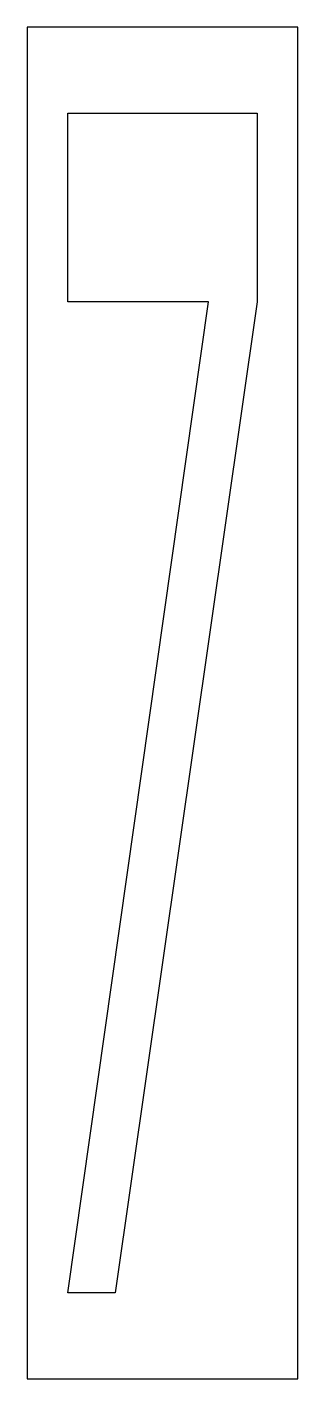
# Model space of a CAD drawing. Extents: x 0 to 22, y 0 to 110.
import ezdxf

# ---------------------------------------------------------------- set-up
doc = ezdxf.new("R2010")
doc.units = 0
doc.layers.add('CUT', color=7, linetype='Continuous')
doc.layers.add('OUTSIDE', color=1, linetype='Continuous')

msp = doc.modelspace()

# ---------------------------------------------------------------- linework, layer by layer
at = {"layer": 'CUT'}
msp.add_lwpolyline([(3.3152, 103), (18.6848, 103), (18.6848, 87.64), (7.1552, 7), (3.3152, 7), (14.7296, 87.64), (3.3152, 87.64)], close=True, dxfattribs=at)
at = {"layer": 'OUTSIDE'}
msp.add_lwpolyline([(0, 0), (22, 0), (22, 110), (0, 110)], close=True, dxfattribs=at)

doc.saveas('drawing.dxf')
